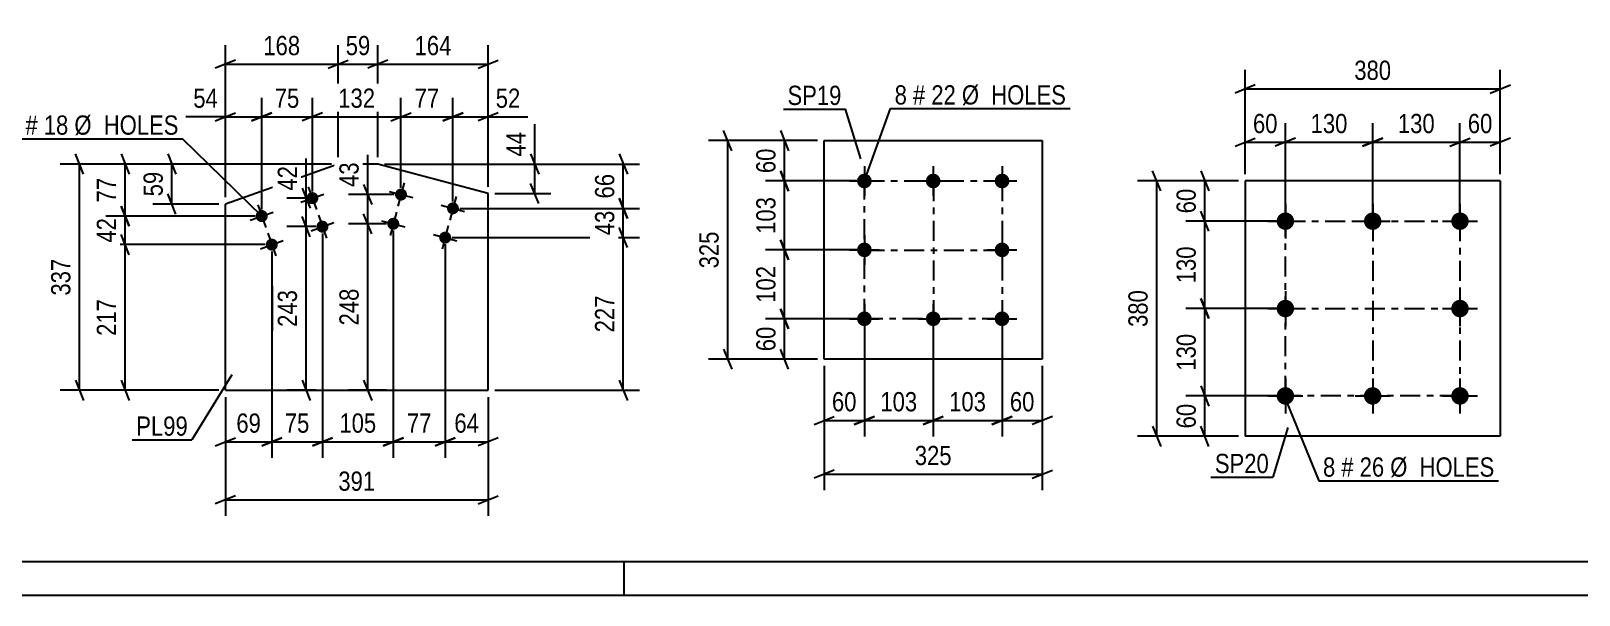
# Model space of a CAD drawing. Header units: millimetres. Extents: x 0 to 841, y 0 to 594.
# Drawn here: x 122.6 to 353.2, y 0 to 83.9 of the extents above; entities that cross this region are included whole.
import ezdxf

# ---------------------------------------------------------------- set-up
doc = ezdxf.new("R2010")
doc.units = ezdxf.units.MM
doc.linetypes.add('DXK_LINE_DOT3', pattern=[5.9187, 2.979, -0.9799, 0.9799, -0.9799])
doc.styles.add('Arial Narrow', font='ARIALN.TTF', dxfattribs={"height": 0.2})

# ---------------------------------------------------------------- blocks, each defined once
blk = doc.blocks.new('Unknown-122569384-1133')
at = {"color": 5, "linetype": 'Continuous'}
for p, q in [((5, 5), (836, 5)), ((211, 0), (211, 5)), ((0, 0), (841, 0))]:
    blk.add_line(p, q, dxfattribs=at)
blk = doc.blocks.new('Part-122569384-7866 - 7860')
at = {"color": 2, "linetype": 'Continuous'}
for p, q in [((303.46, 61.62), (303.46, 23.62)), ((341.46, 61.62), (303.46, 61.62)), ((341.46, 61.62), (341.46, 23.62)), ((341.46, 23.62), (303.46, 23.62))]:
    blk.add_line(p, q, dxfattribs=at)
blk = doc.blocks.new('Bolt-122569384-7899 - 7860')
at = {"linetype": 'Continuous'}
for points in [[(309.46, 56.92, -1), (309.46, 54.32, -1)], [(322.46, 56.92, -1), (322.46, 54.32, -1)], [(335.46, 56.92, -1), (335.46, 54.32, -1)], [(309.46, 43.92, -1), (309.46, 41.32, -1)], [(335.46, 43.92, -1), (335.46, 41.32, -1)], [(309.46, 30.92, -1), (309.46, 28.32, -1)], [(322.46, 30.92, -1), (322.46, 28.32, -1)], [(335.46, 30.92, -1), (335.46, 28.32, -1)]]:
    blk.add_hatch(color=1, dxfattribs=at).paths.add_polyline_path(points)
at = {"color": 1, "linetype": 'Continuous'}
for p, q in [((309.46, 58.22), (309.46, 53.02)), ((322.46, 58.22), (322.46, 53.02)), ((335.46, 58.22), (335.46, 53.02)), ((306.86, 55.62), (312.06, 55.62)), ((319.86, 55.62), (325.06, 55.62)), ((332.86, 55.62), (338.06, 55.62)), ((309.46, 45.22), (309.46, 40.02)), ((335.46, 45.22), (335.46, 40.02)), ((306.86, 42.62), (312.06, 42.62)), ((332.86, 42.62), (338.06, 42.62)), ((309.46, 32.22), (309.46, 27.02)), ((322.46, 32.22), (322.46, 27.02)), ((335.46, 32.22), (335.46, 27.02)), ((306.86, 29.62), (312.06, 29.62)), ((319.86, 29.62), (325.06, 29.62)), ((332.86, 29.62), (338.06, 29.62))]:
    blk.add_line(p, q, dxfattribs=at)
blk = doc.blocks.new('Bolt-122569384-7688 - 7654')
at = {"linetype": 'Continuous'}
for points in [[(246.76, 62.7, -1), (246.76, 60.5, -1)], [(257.01, 62.7, -1), (257.01, 60.5, -1)], [(267.26, 62.7, -1), (267.26, 60.5, -1)], [(246.76, 52.45, -1), (246.76, 50.25, -1)], [(267.26, 52.45, -1), (267.26, 50.25, -1)], [(246.76, 42.2, -1), (246.76, 40, -1)], [(257.01, 42.2, -1), (257.01, 40, -1)], [(267.26, 42.2, -1), (267.26, 40, -1)]]:
    blk.add_hatch(color=1, dxfattribs=at).paths.add_polyline_path(points)
at = {"color": 1, "linetype": 'Continuous'}
for p, q in [((246.76, 63.8), (246.76, 59.4)), ((257.01, 63.8), (257.01, 59.4)), ((267.26, 63.8), (267.26, 59.4)), ((244.56, 61.6), (248.96, 61.6)), ((254.81, 61.6), (259.21, 61.6)), ((265.06, 61.6), (269.46, 61.6)), ((246.76, 53.55), (246.76, 49.15)), ((267.26, 53.55), (267.26, 49.15)), ((244.56, 51.35), (248.96, 51.35)), ((265.06, 51.35), (269.46, 51.35)), ((246.76, 43.3), (246.76, 38.9)), ((257.01, 43.3), (257.01, 38.9)), ((267.26, 43.3), (267.26, 38.9)), ((244.56, 41.1), (248.96, 41.1)), ((254.81, 41.1), (259.21, 41.1)), ((265.06, 41.1), (269.46, 41.1))]:
    blk.add_line(p, q, dxfattribs=at)
blk = doc.blocks.new('Part-122569384-7693 - 7654')
at = {"color": 2, "linetype": 'Continuous'}
for p, q in [((240.76, 35.1), (240.76, 67.6)), ((240.76, 67.6), (273.26, 67.6)), ((273.26, 67.6), (273.26, 35.1)), ((273.26, 35.1), (240.76, 35.1))]:
    blk.add_line(p, q, dxfattribs=at)
blk = doc.blocks.new('Bolt-122569384-1710 - 1704')
at = {"linetype": 'Continuous'}
for points in [[(178.62, 59.35, -1), (176.88, 59.81, -1)], [(186.35, 57.3, -1), (184.62, 57.76, -1)], [(177.47, 55, -1), (175.73, 55.46, -1)], [(185.2, 52.95, -1), (183.46, 53.41, -1)]]:
    blk.add_hatch(color=1, dxfattribs=at).paths.add_polyline_path(points)
at = {"color": 1, "linetype": 'Continuous'}
for p, q in [((176.01, 60.04), (179.49, 59.12)), ((178.22, 61.32), (177.29, 57.84)), ((183.75, 57.99), (187.22, 57.07)), ((185.95, 59.27), (185.02, 55.79)), ((174.86, 55.69), (178.34, 54.77)), ((177.06, 56.97), (176.14, 53.49)), ((182.59, 53.64), (186.07, 52.72)), ((184.79, 54.92), (183.87, 51.44))]:
    blk.add_line(p, q, dxfattribs=at)
blk = doc.blocks.new('Bolt-122569384-1715 - 1704')
at = {"linetype": 'Continuous'}
for points in [[(165.4, 59.35, -1), (163.7, 58.75, -1)], [(157.86, 56.68, -1), (156.16, 56.07, -1)], [(166.9, 55.11, -1), (165.2, 54.5, -1)], [(159.36, 52.43, -1), (157.66, 51.83, -1)]]:
    blk.add_hatch(color=1, dxfattribs=at).paths.add_polyline_path(points)
at = {"color": 1, "linetype": 'Continuous'}
for p, q in [((163.95, 60.74), (165.15, 57.35)), ((156.41, 58.07), (157.61, 54.68)), ((162.85, 58.45), (166.25, 59.65)), ((155.31, 55.77), (158.7, 56.98)), ((164.36, 54.2), (167.75, 55.41)), ((165.45, 56.5), (166.65, 53.11)), ((157.91, 53.83), (159.11, 50.44)), ((156.81, 51.53), (160.21, 52.73))]:
    blk.add_line(p, q, dxfattribs=at)
blk = doc.blocks.new('Part-122569384-1730 - 1704')
at = {"color": 2, "linetype": 'Continuous'}
for p, q in [((168.38, 64.12), (151.6, 58.17)), ((174.3, 64.12), (168.38, 64.12)), ((190.73, 59.75), (174.3, 64.12)), ((151.6, 30.46), (151.6, 58.17)), ((190.73, 30.46), (190.73, 59.75)), ((151.6, 30.46), (190.73, 30.46))]:
    blk.add_line(p, q, dxfattribs=at)
blk = doc.blocks.new('Rectangle-122569384-7986 - 7860')
at = {"color": 1, "linetype": 'DXK_LINE_DOT3'}
blk.add_lwpolyline([(309.46, 55.62), (335.46, 55.62), (335.46, 29.62), (309.46, 29.62), (309.46, 55.62)], close=True, dxfattribs=at)
blk = doc.blocks.new('Rectangle-122569384-7780 - 7654')
at = {"color": 1, "linetype": 'DXK_LINE_DOT3'}
blk.add_lwpolyline([(246.76, 61.6), (267.26, 61.6), (267.26, 41.1), (246.76, 41.1), (246.76, 61.6)], close=True, dxfattribs=at)
blk = doc.blocks.new('Line-122569384-7972 - 7860')
at = {"color": 1, "linetype": 'DXK_LINE_DOT3'}
blk.add_line((322.46, 55.62), (322.46, 29.62), dxfattribs=at)
blk = doc.blocks.new('Line-122569384-7766 - 7654')
at = {"color": 1, "linetype": 'DXK_LINE_DOT3'}
blk.add_line((257.06, 61.6), (257.06, 41.1), dxfattribs=at)
blk = doc.blocks.new('Line-122569384-7979 - 7860')
at = {"color": 1, "linetype": 'DXK_LINE_DOT3'}
blk.add_line((309.46, 42.62), (335.46, 42.62), dxfattribs=at)
blk = doc.blocks.new('Line-122569384-7773 - 7654')
at = {"color": 1, "linetype": 'DXK_LINE_DOT3'}
blk.add_line((246.76, 51.3), (267.26, 51.3), dxfattribs=at)
blk = doc.blocks.new('StraightDimension-122569384-7937 - 7860')
at = {"color": 7, "linetype": 'Continuous'}
for p, q in [((290.89, 60.12), (289.69, 63.12)), ((302.46, 61.62), (287.44, 61.62)), ((290.29, 23.62), (290.29, 61.62)), ((302.46, 23.62), (287.44, 23.62)), ((289.69, 25.12), (290.89, 22.12))]:
    blk.add_line(p, q, dxfattribs=at)
at = {"color": 0}
blk.add_wipeout([(289.54, 45.96), (285.34, 45.96), (285.34, 39.28), (289.54, 39.28)], dxfattribs=at)
at = {"color": 3, "style": 'Arial Narrow'}
blk.add_text('380', height=2.863, rotation=90.0002, dxfattribs=at).set_placement((288.94, 39.88))
blk = doc.blocks.new('StraightDimension-122569384-7958 - 7860')
at = {"color": 7, "linetype": 'Continuous'}
for p, q in [((296.86, 31.12), (298.06, 28.12)), ((308.46, 29.62), (294.61, 29.62)), ((297.46, 23.62), (297.46, 29.62)), ((302.46, 23.62), (294.61, 23.62)), ((298.06, 22.12), (296.86, 25.12))]:
    blk.add_line(p, q, dxfattribs=at)
at = {"color": 0}
blk.add_wipeout([(296.71, 29.05), (292.51, 29.05), (292.51, 24.19), (296.71, 24.19)], dxfattribs=at)
at = {"color": 3, "style": 'Arial Narrow'}
blk.add_text('60', height=2.863, rotation=90.0002, dxfattribs=at).set_placement((296.11, 24.79))
blk = doc.blocks.new('StraightDimension-122569384-7901 - 7860')
at = {"color": 7, "linetype": 'Continuous'}
for p, q in [((303.46, 62.62), (303.46, 78.14)), ((341.46, 62.62), (341.46, 78.14)), ((304.96, 75.89), (301.96, 74.69)), ((303.46, 75.29), (341.46, 75.29)), ((339.96, 74.69), (342.96, 75.89))]:
    blk.add_line(p, q, dxfattribs=at)
at = {"color": 0}
blk.add_wipeout([(325.8, 76.04), (325.8, 80.24), (319.12, 80.24), (319.12, 76.04)], dxfattribs=at)
at = {"color": 3, "style": 'Arial Narrow'}
blk.add_text('380', height=2.863, dxfattribs=at).set_placement((319.72, 76.64))
blk = doc.blocks.new('StraightDimension-122569384-7912 - 7860')
at = {"color": 7, "linetype": 'Continuous'}
for p, q in [((335.46, 56.62), (335.46, 70.22)), ((341.46, 62.62), (341.46, 70.22)), ((333.96, 66.77), (336.96, 67.97)), ((335.46, 67.37), (341.46, 67.37)), ((342.96, 67.97), (339.96, 66.77))]:
    blk.add_line(p, q, dxfattribs=at)
at = {"color": 0}
blk.add_wipeout([(340.89, 68.12), (340.89, 72.32), (336.03, 72.32), (336.03, 68.12)], dxfattribs=at)
at = {"color": 3, "style": 'Arial Narrow'}
blk.add_text('60', height=2.863, dxfattribs=at).set_placement((336.63, 68.72))
blk = doc.blocks.new('StraightDimension-122569384-7922 - 7860')
at = {"color": 7, "linetype": 'Continuous'}
for p, q in [((303.46, 62.62), (303.46, 70.22)), ((309.46, 56.62), (309.46, 70.22)), ((301.96, 66.77), (304.96, 67.97)), ((303.46, 67.37), (309.46, 67.37)), ((310.96, 67.97), (307.96, 66.77))]:
    blk.add_line(p, q, dxfattribs=at)
at = {"color": 0}
blk.add_wipeout([(308.89, 68.12), (308.89, 72.32), (304.03, 72.32), (304.03, 68.12)], dxfattribs=at)
at = {"color": 3, "style": 'Arial Narrow'}
blk.add_text('60', height=2.863, dxfattribs=at).set_placement((304.63, 68.72))
blk = doc.blocks.new('StraightDimension-122569384-7948 - 7860')
at = {"color": 7, "linetype": 'Continuous'}
for p, q in [((296.86, 63.12), (298.06, 60.12)), ((302.46, 61.62), (294.61, 61.62)), ((297.46, 55.62), (297.46, 61.62)), ((308.46, 55.62), (294.61, 55.62)), ((298.06, 54.12), (296.86, 57.12))]:
    blk.add_line(p, q, dxfattribs=at)
at = {"color": 0}
blk.add_wipeout([(296.71, 61.05), (292.51, 61.05), (292.51, 56.19), (296.71, 56.19)], dxfattribs=at)
at = {"color": 3, "style": 'Arial Narrow'}
blk.add_text('60', height=2.863, rotation=90.0002, dxfattribs=at).set_placement((296.11, 56.79))
blk = doc.blocks.new('StraightDimension-122569384-22360 - 7860')
at = {"color": 7, "linetype": 'Continuous'}
for p, q in [((309.46, 56.62), (309.46, 70.22)), ((322.46, 56.62), (322.46, 70.22)), ((310.96, 67.97), (307.96, 66.77)), ((309.46, 67.37), (322.46, 67.37)), ((320.96, 66.77), (323.96, 67.97))]:
    blk.add_line(p, q, dxfattribs=at)
at = {"color": 0}
blk.add_wipeout([(319.3, 68.12), (319.3, 72.32), (312.62, 72.32), (312.62, 68.12)], dxfattribs=at)
at = {"color": 3, "style": 'Arial Narrow'}
blk.add_text('130', height=2.863, dxfattribs=at).set_placement((313.22, 68.72))
blk = doc.blocks.new('StraightDimension-122569384-22362 - 7860')
at = {"color": 7, "linetype": 'Continuous'}
for p, q in [((322.46, 56.62), (322.46, 70.22)), ((335.46, 56.62), (335.46, 70.22)), ((323.96, 67.97), (320.96, 66.77)), ((322.46, 67.37), (335.46, 67.37)), ((333.96, 66.77), (336.96, 67.97))]:
    blk.add_line(p, q, dxfattribs=at)
at = {"color": 0}
blk.add_wipeout([(332.3, 68.12), (332.3, 72.32), (325.62, 72.32), (325.62, 68.12)], dxfattribs=at)
at = {"color": 3, "style": 'Arial Narrow'}
blk.add_text('130', height=2.863, dxfattribs=at).set_placement((326.22, 68.72))
blk = doc.blocks.new('StraightDimension-122569384-22382 - 7860')
at = {"color": 7, "linetype": 'Continuous'}
for p, q in [((298.06, 41.12), (296.86, 44.12)), ((308.46, 42.62), (294.61, 42.62)), ((297.46, 29.62), (297.46, 42.62)), ((296.86, 31.12), (298.06, 28.12)), ((308.46, 29.62), (294.61, 29.62))]:
    blk.add_line(p, q, dxfattribs=at)
at = {"color": 0}
blk.add_wipeout([(296.71, 39.46), (292.51, 39.46), (292.51, 32.78), (296.71, 32.78)], dxfattribs=at)
at = {"color": 3, "style": 'Arial Narrow'}
blk.add_text('130', height=2.863, rotation=90.0002, dxfattribs=at).set_placement((296.11, 33.38))
blk = doc.blocks.new('StraightDimension-122569384-22384 - 7860')
at = {"color": 7, "linetype": 'Continuous'}
for p, q in [((308.46, 55.62), (294.61, 55.62)), ((298.06, 54.12), (296.86, 57.12)), ((297.46, 42.62), (297.46, 55.62)), ((296.86, 44.12), (298.06, 41.12)), ((308.46, 42.62), (294.61, 42.62))]:
    blk.add_line(p, q, dxfattribs=at)
at = {"color": 0}
blk.add_wipeout([(296.71, 52.46), (292.51, 52.46), (292.51, 45.78), (296.71, 45.78)], dxfattribs=at)
at = {"color": 3, "style": 'Arial Narrow'}
blk.add_text('130', height=2.863, rotation=90.0002, dxfattribs=at).set_placement((296.11, 46.38))
blk = doc.blocks.new('StraightDimension-122569384-7716 - 7654')
at = {"color": 7, "linetype": 'Continuous'}
for p, q in [((267.26, 40.1), (267.26, 23.58)), ((273.26, 34.1), (273.26, 23.58)), ((265.76, 25.38), (268.76, 26.58)), ((267.26, 25.98), (273.26, 25.98)), ((274.76, 26.58), (271.76, 25.38))]:
    blk.add_line(p, q, dxfattribs=at)
at = {"color": 0}
blk.add_wipeout([(272.69, 26.73), (272.69, 30.93), (267.83, 30.93), (267.83, 26.73)], dxfattribs=at)
at = {"color": 3, "style": 'Arial Narrow'}
blk.add_text('60', height=2.863, dxfattribs=at).set_placement((268.43, 27.33))
blk = doc.blocks.new('StraightDimension-122569384-7752 - 7654')
at = {"color": 7, "linetype": 'Continuous'}
for p, q in [((239.76, 67.6), (232.02, 67.6)), ((234.27, 69.1), (235.47, 66.1)), ((234.87, 61.6), (234.87, 67.6)), ((235.47, 60.1), (234.27, 63.1)), ((245.76, 61.6), (232.02, 61.6))]:
    blk.add_line(p, q, dxfattribs=at)
at = {"color": 0}
blk.add_wipeout([(234.12, 67.02), (229.92, 67.02), (229.92, 62.17), (234.12, 62.17)], dxfattribs=at)
at = {"color": 3, "style": 'Arial Narrow'}
blk.add_text('60', height=2.863, rotation=90.0002, dxfattribs=at).set_placement((233.52, 62.77))
blk = doc.blocks.new('StraightDimension-122569384-7695 - 7654')
at = {"color": 7, "linetype": 'Continuous'}
for p, q in [((239.76, 67.6), (223.55, 67.6)), ((227, 66.1), (225.8, 69.1)), ((226.4, 35.1), (226.4, 67.6)), ((239.76, 35.1), (223.55, 35.1)), ((225.8, 36.6), (227, 33.6))]:
    blk.add_line(p, q, dxfattribs=at)
at = {"color": 0}
blk.add_wipeout([(225.65, 54.69), (221.45, 54.69), (221.45, 48), (225.65, 48)], dxfattribs=at)
at = {"color": 3, "style": 'Arial Narrow'}
blk.add_text('325', height=2.863, rotation=90.0002, dxfattribs=at).set_placement((225.05, 48.6))
blk = doc.blocks.new('StraightDimension-122569384-7706 - 7654')
at = {"color": 7, "linetype": 'Continuous'}
for p, q in [((246.76, 40.1), (246.76, 23.58)), ((240.76, 34.1), (240.76, 23.58)), ((239.26, 25.38), (242.26, 26.58)), ((240.76, 25.98), (246.76, 25.98)), ((248.26, 26.58), (245.26, 25.38))]:
    blk.add_line(p, q, dxfattribs=at)
at = {"color": 0}
blk.add_wipeout([(246.19, 26.73), (246.19, 30.93), (241.33, 30.93), (241.33, 26.73)], dxfattribs=at)
at = {"color": 3, "style": 'Arial Narrow'}
blk.add_text('60', height=2.863, dxfattribs=at).set_placement((241.93, 27.33))
blk = doc.blocks.new('StraightDimension-122569384-7731 - 7654')
at = {"color": 7, "linetype": 'Continuous'}
for p, q in [((240.76, 34.1), (240.76, 15.58)), ((273.26, 34.1), (273.26, 15.58)), ((242.26, 18.58), (239.26, 17.38)), ((271.76, 17.38), (274.76, 18.58)), ((240.76, 17.98), (273.26, 17.98))]:
    blk.add_line(p, q, dxfattribs=at)
at = {"color": 0}
blk.add_wipeout([(260.35, 18.73), (260.35, 22.93), (253.67, 22.93), (253.67, 18.73)], dxfattribs=at)
at = {"color": 3, "style": 'Arial Narrow'}
blk.add_text('325', height=2.863, dxfattribs=at).set_placement((254.27, 19.33))
blk = doc.blocks.new('StraightDimension-122569384-7742 - 7654')
at = {"color": 7, "linetype": 'Continuous'}
for p, q in [((234.27, 42.6), (235.47, 39.6)), ((245.76, 41.1), (232.02, 41.1)), ((234.87, 35.1), (234.87, 41.1)), ((239.76, 35.1), (232.02, 35.1)), ((235.47, 33.6), (234.27, 36.6))]:
    blk.add_line(p, q, dxfattribs=at)
at = {"color": 0}
blk.add_wipeout([(234.12, 40.52), (229.92, 40.52), (229.92, 35.67), (234.12, 35.67)], dxfattribs=at)
at = {"color": 3, "style": 'Arial Narrow'}
blk.add_text('60', height=2.863, rotation=90.0002, dxfattribs=at).set_placement((233.52, 36.27))
blk = doc.blocks.new('StraightDimension-122569384-22590 - 7654')
at = {"color": 7, "linetype": 'Continuous'}
for p, q in [((246.76, 40.1), (246.76, 23.58)), ((257.01, 40.1), (257.01, 23.58)), ((245.26, 25.38), (248.26, 26.58)), ((246.76, 25.98), (257.01, 25.98)), ((258.51, 26.58), (255.51, 25.38))]:
    blk.add_line(p, q, dxfattribs=at)
at = {"color": 0}
blk.add_wipeout([(255.23, 26.73), (255.23, 30.93), (248.54, 30.93), (248.54, 26.73)], dxfattribs=at)
at = {"color": 3, "style": 'Arial Narrow'}
blk.add_text('103', height=2.863, dxfattribs=at).set_placement((249.14, 27.33))
blk = doc.blocks.new('StraightDimension-122569384-22592 - 7654')
at = {"color": 7, "linetype": 'Continuous'}
for p, q in [((257.01, 40.1), (257.01, 23.58)), ((267.26, 40.1), (267.26, 23.58)), ((255.51, 25.38), (258.51, 26.58)), ((257.01, 25.98), (267.26, 25.98)), ((268.76, 26.58), (265.76, 25.38))]:
    blk.add_line(p, q, dxfattribs=at)
at = {"color": 0}
blk.add_wipeout([(265.48, 26.73), (265.48, 30.93), (258.79, 30.93), (258.79, 26.73)], dxfattribs=at)
at = {"color": 3, "style": 'Arial Narrow'}
blk.add_text('103', height=2.863, dxfattribs=at).set_placement((259.39, 27.33))
blk = doc.blocks.new('StraightDimension-122569384-22612 - 7654')
at = {"color": 7, "linetype": 'Continuous'}
for p, q in [((245.76, 51.35), (232.02, 51.35)), ((234.27, 52.85), (235.47, 49.85)), ((234.87, 41.1), (234.87, 51.35)), ((235.47, 39.6), (234.27, 42.6)), ((245.76, 41.1), (232.02, 41.1))]:
    blk.add_line(p, q, dxfattribs=at)
at = {"color": 0}
blk.add_wipeout([(234.12, 49.56), (229.92, 49.56), (229.92, 42.88), (234.12, 42.88)], dxfattribs=at)
at = {"color": 3, "style": 'Arial Narrow'}
blk.add_text('102', height=2.863, rotation=90.0002, dxfattribs=at).set_placement((233.52, 43.48))
blk = doc.blocks.new('StraightDimension-122569384-22614 - 7654')
at = {"color": 7, "linetype": 'Continuous'}
for p, q in [((234.27, 63.1), (235.47, 60.1)), ((245.76, 61.6), (232.02, 61.6)), ((234.87, 51.35), (234.87, 61.6)), ((245.76, 51.35), (232.02, 51.35)), ((235.47, 49.85), (234.27, 52.85))]:
    blk.add_line(p, q, dxfattribs=at)
at = {"color": 0}
blk.add_wipeout([(234.12, 59.81), (229.92, 59.81), (229.92, 53.13), (234.12, 53.13)], dxfattribs=at)
at = {"color": 3, "style": 'Arial Narrow'}
blk.add_text('103', height=2.863, rotation=90.0002, dxfattribs=at).set_placement((233.52, 53.73))
blk = doc.blocks.new('StraightDimension-122569384-1742 - 1704')
at = {"color": 7, "linetype": 'Continuous'}
for p, q in [((173.39, 53.73), (172.19, 56.73)), ((175.6, 55.23), (169.94, 55.23)), ((172.79, 30.46), (172.79, 55.23)), ((175.6, 30.46), (169.94, 30.46)), ((172.19, 31.96), (173.39, 28.96))]:
    blk.add_line(p, q, dxfattribs=at)
at = {"color": 0}
blk.add_wipeout([(172.04, 46.19), (167.84, 46.19), (167.84, 39.51), (172.04, 39.51)], dxfattribs=at)
at = {"color": 3, "style": 'Arial Narrow'}
blk.add_text('248', height=2.863, rotation=90.0002, dxfattribs=at).set_placement((171.44, 40.11))
blk = doc.blocks.new('StraightDimension-122569384-1790 - 1704')
at = {"color": 7, "linetype": 'Continuous'}
for p, q in [((168.38, 65.12), (168.38, 81.82)), ((174.3, 65.12), (174.3, 81.82)), ((166.88, 78.37), (169.88, 79.57)), ((168.38, 78.97), (174.3, 78.97)), ((175.8, 79.57), (172.8, 78.37))]:
    blk.add_line(p, q, dxfattribs=at)
at = {"color": 0}
blk.add_wipeout([(173.77, 79.72), (173.77, 83.92), (168.92, 83.92), (168.92, 79.72)], dxfattribs=at)
at = {"color": 3, "style": 'Arial Narrow'}
blk.add_text('59', height=2.863, dxfattribs=at).set_placement((169.52, 80.32))
blk = doc.blocks.new('StraightDimension-122569384-1908 - 1704')
at = {"color": 7, "linetype": 'Continuous'}
for p, q in [((158.51, 51.13), (158.51, 20.4)), ((151.6, 29.46), (151.6, 20.4)), ((150.1, 22.2), (153.1, 23.4)), ((160.01, 23.4), (157.01, 22.2)), ((151.6, 22.8), (158.51, 22.8))]:
    blk.add_line(p, q, dxfattribs=at)
at = {"color": 0}
blk.add_wipeout([(157.48, 23.55), (157.48, 27.75), (152.63, 27.75), (152.63, 23.55)], dxfattribs=at)
at = {"color": 3, "style": 'Arial Narrow'}
blk.add_text('69', height=2.863, dxfattribs=at).set_placement((153.23, 24.15))
blk = doc.blocks.new('StraightDimension-122569384-1844 - 1704')
at = {"color": 7, "linetype": 'Continuous'}
for p, q in [((157.01, 57.37), (157.01, 73.99)), ((164.55, 60.05), (164.55, 73.99)), ((155.51, 70.54), (158.51, 71.74)), ((166.05, 71.74), (163.05, 70.54)), ((157.01, 71.14), (164.55, 71.14))]:
    blk.add_line(p, q, dxfattribs=at)
at = {"color": 0}
blk.add_wipeout([(163.21, 71.89), (163.21, 76.09), (158.35, 76.09), (158.35, 71.89)], dxfattribs=at)
at = {"color": 3, "style": 'Arial Narrow'}
blk.add_text('75', height=2.863, dxfattribs=at).set_placement((158.95, 72.49))
blk = doc.blocks.new('StraightDimension-122569384-1756 - 1704')
at = {"color": 7, "linetype": 'Continuous'}
for p, q in [((164.21, 53.31), (163.01, 56.31)), ((165.05, 54.81), (160.76, 54.81)), ((163.61, 30.46), (163.61, 54.81)), ((165.05, 30.46), (160.76, 30.46)), ((163.01, 31.96), (164.21, 28.96))]:
    blk.add_line(p, q, dxfattribs=at)
at = {"color": 0}
blk.add_wipeout([(162.86, 45.98), (158.66, 45.98), (158.66, 39.29), (162.86, 39.29)], dxfattribs=at)
at = {"color": 3, "style": 'Arial Narrow'}
blk.add_text('243', height=2.863, rotation=90.0002, dxfattribs=at).set_placement((162.26, 39.89))
blk = doc.blocks.new('StraightDimension-122569384-1732 - 1704')
at = {"color": 7, "linetype": 'Continuous'}
for p, q in [((172.19, 61.08), (173.39, 58.08)), ((176.75, 59.58), (169.94, 59.58)), ((172.79, 55.23), (172.79, 59.58)), ((173.39, 53.73), (172.19, 56.73)), ((175.6, 55.23), (169.94, 55.23))]:
    blk.add_line(p, q, dxfattribs=at)
at = {"color": 0}
blk.add_wipeout([(172.04, 64.96), (167.84, 64.96), (167.84, 60.11), (172.04, 60.11)], dxfattribs=at)
at = {"color": 7, "linetype": 'Continuous'}
blk.add_line((172.79, 59.58), (172.79, 65.49), dxfattribs=at)
blk.add_line((172.79, 59.58), (172.79, 65.49), dxfattribs=at)
at = {"color": 3, "style": 'Arial Narrow'}
blk.add_text('43', height=2.863, rotation=90.0002, dxfattribs=at).set_placement((171.44, 60.71))
blk = doc.blocks.new('StraightDimension-122569384-1769 - 1704')
at = {"color": 7, "linetype": 'Continuous'}
for p, q in [((163.01, 60.55), (164.21, 57.55)), ((163.55, 59.05), (160.76, 59.05)), ((163.61, 54.81), (163.61, 59.05)), ((164.21, 53.31), (163.01, 56.31)), ((165.05, 54.81), (160.76, 54.81))]:
    blk.add_line(p, q, dxfattribs=at)
at = {"color": 0}
blk.add_wipeout([(162.86, 64.43), (158.66, 64.43), (158.66, 59.57), (162.86, 59.57)], dxfattribs=at)
at = {"color": 7, "linetype": 'Continuous'}
blk.add_line((163.61, 59.05), (163.61, 64.95), dxfattribs=at)
blk.add_line((163.61, 59.05), (163.61, 64.95), dxfattribs=at)
at = {"color": 3, "style": 'Arial Narrow'}
blk.add_text('42', height=2.863, rotation=90.0002, dxfattribs=at).set_placement((162.26, 60.17))
blk = doc.blocks.new('StraightDimension-122569384-1780 - 1704')
at = {"color": 7, "linetype": 'Continuous'}
for p, q in [((174.3, 65.12), (174.3, 81.82)), ((190.73, 60.75), (190.73, 81.82)), ((175.8, 79.57), (172.8, 78.37)), ((174.3, 78.97), (190.73, 78.97)), ((189.23, 78.37), (192.23, 79.57))]:
    blk.add_line(p, q, dxfattribs=at)
at = {"color": 0}
blk.add_wipeout([(185.86, 79.72), (185.86, 83.92), (179.18, 83.92), (179.18, 79.72)], dxfattribs=at)
at = {"color": 3, "style": 'Arial Narrow'}
blk.add_text('164', height=2.863, dxfattribs=at).set_placement((179.78, 80.32))
blk = doc.blocks.new('StraightDimension-122569384-1864 - 1704')
at = {"color": 7, "linetype": 'Continuous'}
for p, q in [((177.75, 60.58), (177.75, 73.99)), ((185.49, 58.53), (185.49, 73.99)), ((176.25, 70.54), (179.25, 71.74)), ((186.99, 71.74), (183.99, 70.54)), ((177.75, 71.14), (185.49, 71.14))]:
    blk.add_line(p, q, dxfattribs=at)
at = {"color": 0}
blk.add_wipeout([(184.05, 71.89), (184.05, 76.09), (179.19, 76.09), (179.19, 71.89)], dxfattribs=at)
at = {"color": 3, "style": 'Arial Narrow'}
blk.add_text('77', height=2.863, dxfattribs=at).set_placement((179.79, 72.49))
blk = doc.blocks.new('StraightDimension-122569384-1800 - 1704')
at = {"color": 7, "linetype": 'Continuous'}
for p, q in [((151.6, 59.17), (151.6, 81.82)), ((168.38, 65.12), (168.38, 81.82)), ((153.1, 79.57), (150.1, 78.37)), ((151.6, 78.97), (168.38, 78.97)), ((166.88, 78.37), (169.88, 79.57))]:
    blk.add_line(p, q, dxfattribs=at)
at = {"color": 0}
blk.add_wipeout([(163.33, 79.72), (163.33, 83.92), (156.65, 83.92), (156.65, 79.72)], dxfattribs=at)
at = {"color": 3, "style": 'Arial Narrow'}
blk.add_text('168', height=2.863, dxfattribs=at).set_placement((157.25, 80.32))
blk = doc.blocks.new('StraightDimension-122569384-1811 - 1704')
at = {"color": 7, "linetype": 'Continuous'}
for p, q in [((151.6, 29.46), (151.6, 11.76)), ((190.73, 29.46), (190.73, 11.76)), ((153.1, 14.76), (150.1, 13.56)), ((151.6, 14.16), (190.73, 14.16)), ((189.23, 13.56), (192.23, 14.76))]:
    blk.add_line(p, q, dxfattribs=at)
at = {"color": 0}
blk.add_wipeout([(174.51, 14.91), (174.51, 19.11), (167.82, 19.11), (167.82, 14.91)], dxfattribs=at)
at = {"color": 3, "style": 'Arial Narrow'}
blk.add_text('391', height=2.863, dxfattribs=at).set_placement((168.42, 15.51))
blk = doc.blocks.new('StraightDimension-122569384-1816 - 1704')
at = {"color": 7, "linetype": 'Continuous'}
for p, q in [((197.06, 65.62), (198.26, 62.62)), ((175.3, 64.12), (200.06, 64.12)), ((197.66, 59.75), (197.66, 64.12)), ((198.26, 58.25), (197.06, 61.25)), ((191.73, 59.75), (200.06, 59.75))]:
    blk.add_line(p, q, dxfattribs=at)
at = {"color": 0}
blk.add_wipeout([(196.91, 69.5), (192.71, 69.5), (192.71, 64.64), (196.91, 64.64)], dxfattribs=at)
at = {"color": 7, "linetype": 'Continuous'}
blk.add_line((197.66, 64.12), (197.66, 70.03), dxfattribs=at)
blk.add_line((197.66, 64.12), (197.66, 70.03), dxfattribs=at)
at = {"color": 3, "style": 'Arial Narrow'}
blk.add_text('44', height=2.863, rotation=90.0002, dxfattribs=at).set_placement((196.31, 65.24))
blk = doc.blocks.new('StraightDimension-122569384-1825 - 1704')
at = {"color": 7, "linetype": 'Continuous'}
for p, q in [((143.02, 65.62), (144.22, 62.62)), ((167.38, 64.12), (140.77, 64.12)), ((143.62, 58.17), (143.62, 64.12)), ((150.6, 58.17), (140.77, 58.17)), ((144.22, 56.67), (143.02, 59.67))]:
    blk.add_line(p, q, dxfattribs=at)
at = {"color": 0}
blk.add_wipeout([(142.87, 63.57), (138.67, 63.57), (138.67, 58.72), (142.87, 58.72)], dxfattribs=at)
at = {"color": 3, "style": 'Arial Narrow'}
blk.add_text('59', height=2.863, rotation=90.0002, dxfattribs=at).set_placement((142.27, 59.32))
blk = doc.blocks.new('StraightDimension-122569384-1834 - 1704')
at = {"color": 7, "linetype": 'Continuous'}
for p, q in [((151.6, 59.17), (151.6, 73.99)), ((157.01, 57.37), (157.01, 73.99)), ((150.1, 70.54), (153.1, 71.74)), ((158.51, 71.74), (155.51, 70.54)), ((151.6, 71.14), (157.01, 71.14))]:
    blk.add_line(p, q, dxfattribs=at)
at = {"color": 0}
blk.add_wipeout([(151.07, 71.89), (151.07, 76.09), (146.22, 76.09), (146.22, 71.89)], dxfattribs=at)
at = {"color": 7, "linetype": 'Continuous'}
blk.add_line((151.6, 71.14), (145.69, 71.14), dxfattribs=at)
blk.add_line((151.6, 71.14), (145.69, 71.14), dxfattribs=at)
at = {"color": 3, "style": 'Arial Narrow'}
blk.add_text('54', height=2.863, dxfattribs=at).set_placement((146.82, 72.49))
blk = doc.blocks.new('StraightDimension-122569384-1854 - 1704')
at = {"color": 7, "linetype": 'Continuous'}
for p, q in [((164.55, 60.05), (164.55, 73.99)), ((177.75, 60.58), (177.75, 73.99)), ((166.05, 71.74), (163.05, 70.54)), ((176.25, 70.54), (179.25, 71.74)), ((164.55, 71.14), (177.75, 71.14))]:
    blk.add_line(p, q, dxfattribs=at)
at = {"color": 0}
blk.add_wipeout([(174.49, 71.89), (174.49, 76.09), (167.81, 76.09), (167.81, 71.89)], dxfattribs=at)
at = {"color": 3, "style": 'Arial Narrow'}
blk.add_text('132', height=2.863, dxfattribs=at).set_placement((168.41, 72.49))
blk = doc.blocks.new('StraightDimension-122569384-1938 - 1704')
at = {"color": 7, "linetype": 'Continuous'}
for p, q in [((184.33, 52.18), (184.33, 20.4)), ((190.73, 29.46), (190.73, 20.4)), ((182.83, 22.2), (185.83, 23.4)), ((192.23, 23.4), (189.23, 22.2)), ((184.33, 22.8), (190.73, 22.8))]:
    blk.add_line(p, q, dxfattribs=at)
at = {"color": 0}
blk.add_wipeout([(189.96, 23.55), (189.96, 27.75), (185.1, 27.75), (185.1, 23.55)], dxfattribs=at)
at = {"color": 3, "style": 'Arial Narrow'}
blk.add_text('64', height=2.863, dxfattribs=at).set_placement((185.7, 24.15))
blk = doc.blocks.new('StraightDimension-122569384-1874 - 1704')
at = {"color": 7, "linetype": 'Continuous'}
for p, q in [((185.49, 58.53), (185.49, 73.99)), ((190.73, 60.75), (190.73, 73.99)), ((183.99, 70.54), (186.99, 71.74)), ((192.23, 71.74), (189.23, 70.54)), ((185.49, 71.14), (190.73, 71.14))]:
    blk.add_line(p, q, dxfattribs=at)
at = {"color": 0}
blk.add_wipeout([(196.11, 71.89), (196.11, 76.09), (191.26, 76.09), (191.26, 71.89)], dxfattribs=at)
at = {"color": 7, "linetype": 'Continuous'}
blk.add_line((190.73, 71.14), (196.64, 71.14), dxfattribs=at)
blk.add_line((190.73, 71.14), (196.64, 71.14), dxfattribs=at)
at = {"color": 3, "style": 'Arial Narrow'}
blk.add_text('52', height=2.863, dxfattribs=at).set_placement((191.86, 72.49))
blk = doc.blocks.new('StraightDimension-122569384-1885 - 1704')
at = {"color": 7, "linetype": 'Continuous'}
for p, q in [((137.26, 50.63), (136.06, 53.63)), ((157.51, 52.13), (133.81, 52.13)), ((136.66, 30.46), (136.66, 52.13)), ((150.6, 30.46), (133.81, 30.46)), ((136.06, 31.96), (137.26, 28.96))]:
    blk.add_line(p, q, dxfattribs=at)
at = {"color": 0}
blk.add_wipeout([(135.91, 44.64), (131.71, 44.64), (131.71, 37.96), (135.91, 37.96)], dxfattribs=at)
at = {"color": 3, "style": 'Arial Narrow'}
blk.add_text('217', height=2.863, rotation=90.0002, dxfattribs=at).set_placement((135.31, 38.56))
blk = doc.blocks.new('StraightDimension-122569384-1891 - 1704')
at = {"color": 7, "linetype": 'Continuous'}
for p, q in [((136.06, 57.87), (137.26, 54.87)), ((156.01, 56.37), (133.81, 56.37)), ((136.66, 52.13), (136.66, 56.37)), ((137.26, 50.63), (136.06, 53.63)), ((157.51, 52.13), (133.81, 52.13))]:
    blk.add_line(p, q, dxfattribs=at)
at = {"color": 0}
blk.add_wipeout([(135.91, 56.68), (131.71, 56.68), (131.71, 51.83), (135.91, 51.83)], dxfattribs=at)
at = {"color": 3, "style": 'Arial Narrow'}
blk.add_text('42', height=2.863, rotation=90.0002, dxfattribs=at).set_placement((135.31, 52.43))
blk = doc.blocks.new('StraightDimension-122569384-1899 - 1704')
at = {"color": 7, "linetype": 'Continuous'}
for p, q in [((136.06, 65.62), (137.26, 62.62)), ((167.38, 64.12), (133.81, 64.12)), ((136.66, 56.37), (136.66, 64.12)), ((137.26, 54.87), (136.06, 57.87)), ((156.01, 56.37), (133.81, 56.37))]:
    blk.add_line(p, q, dxfattribs=at)
at = {"color": 0}
blk.add_wipeout([(135.91, 62.68), (131.71, 62.68), (131.71, 57.82), (135.91, 57.82)], dxfattribs=at)
at = {"color": 3, "style": 'Arial Narrow'}
blk.add_text('77', height=2.863, rotation=90.0002, dxfattribs=at).set_placement((135.31, 58.42))
blk = doc.blocks.new('StraightDimension-122569384-1914 - 1704')
at = {"color": 7, "linetype": 'Continuous'}
for p, q in [((166.05, 53.81), (166.05, 20.4)), ((158.51, 51.13), (158.51, 20.4)), ((157.01, 22.2), (160.01, 23.4)), ((167.55, 23.4), (164.55, 22.2)), ((158.51, 22.8), (166.05, 22.8))]:
    blk.add_line(p, q, dxfattribs=at)
at = {"color": 0}
blk.add_wipeout([(164.71, 23.55), (164.71, 27.75), (159.85, 27.75), (159.85, 23.55)], dxfattribs=at)
at = {"color": 3, "style": 'Arial Narrow'}
blk.add_text('75', height=2.863, dxfattribs=at).set_placement((160.45, 24.15))
blk = doc.blocks.new('StraightDimension-122569384-1922 - 1704')
at = {"color": 7, "linetype": 'Continuous'}
for p, q in [((166.05, 53.81), (166.05, 20.4)), ((176.6, 54.23), (176.6, 20.4)), ((164.55, 22.2), (167.55, 23.4)), ((178.1, 23.4), (175.1, 22.2)), ((166.05, 22.8), (176.6, 22.8))]:
    blk.add_line(p, q, dxfattribs=at)
at = {"color": 0}
blk.add_wipeout([(174.67, 23.55), (174.67, 27.75), (167.98, 27.75), (167.98, 23.55)], dxfattribs=at)
at = {"color": 3, "style": 'Arial Narrow'}
blk.add_text('105', height=2.863, dxfattribs=at).set_placement((168.58, 24.15))
blk = doc.blocks.new('StraightDimension-122569384-1930 - 1704')
at = {"color": 7, "linetype": 'Continuous'}
for p, q in [((176.6, 54.23), (176.6, 20.4)), ((184.33, 52.18), (184.33, 20.4)), ((175.1, 22.2), (178.1, 23.4)), ((185.83, 23.4), (182.83, 22.2)), ((176.6, 22.8), (184.33, 22.8))]:
    blk.add_line(p, q, dxfattribs=at)
at = {"color": 0}
blk.add_wipeout([(182.89, 23.55), (182.89, 27.75), (178.04, 27.75), (178.04, 23.55)], dxfattribs=at)
at = {"color": 3, "style": 'Arial Narrow'}
blk.add_text('77', height=2.863, dxfattribs=at).set_placement((178.64, 24.15))
blk = doc.blocks.new('StraightDimension-122569384-1945 - 1704')
at = {"color": 7, "linetype": 'Continuous'}
for p, q in [((130.46, 62.62), (129.26, 65.62)), ((167.38, 64.12), (127.01, 64.12)), ((129.86, 30.46), (129.86, 64.12)), ((150.6, 30.46), (127.01, 30.46)), ((129.26, 31.96), (130.46, 28.96))]:
    blk.add_line(p, q, dxfattribs=at)
at = {"color": 0}
blk.add_wipeout([(129.11, 50.63), (124.91, 50.63), (124.91, 43.95), (129.11, 43.95)], dxfattribs=at)
at = {"color": 3, "style": 'Arial Narrow'}
blk.add_text('337', height=2.863, rotation=90.0002, dxfattribs=at).set_placement((128.51, 44.55))
blk = doc.blocks.new('StraightDimension-122569384-1952 - 1704')
at = {"color": 7, "linetype": 'Continuous'}
for p, q in [((185.33, 53.18), (213.26, 53.18)), ((211.46, 51.68), (210.26, 54.68)), ((210.86, 30.46), (210.86, 53.18)), ((191.73, 30.46), (213.26, 30.46)), ((210.26, 31.96), (211.46, 28.96))]:
    blk.add_line(p, q, dxfattribs=at)
at = {"color": 0}
blk.add_wipeout([(210.11, 45.16), (205.91, 45.16), (205.91, 38.48), (210.11, 38.48)], dxfattribs=at)
at = {"color": 3, "style": 'Arial Narrow'}
blk.add_text('227', height=2.863, rotation=90.0002, dxfattribs=at).set_placement((209.51, 39.08))
blk = doc.blocks.new('StraightDimension-122569384-1958 - 1704')
at = {"color": 7, "linetype": 'Continuous'}
for p, q in [((210.26, 59.03), (211.46, 56.03)), ((186.49, 57.53), (213.26, 57.53)), ((210.86, 53.18), (210.86, 57.53)), ((185.33, 53.18), (213.26, 53.18)), ((211.46, 51.68), (210.26, 54.68))]:
    blk.add_line(p, q, dxfattribs=at)
at = {"color": 0}
blk.add_wipeout([(210.11, 57.78), (205.91, 57.78), (205.91, 52.92), (210.11, 52.92)], dxfattribs=at)
at = {"color": 3, "style": 'Arial Narrow'}
blk.add_text('43', height=2.863, rotation=90.0002, dxfattribs=at).set_placement((209.51, 53.52))
blk = doc.blocks.new('StraightDimension-122569384-1966 - 1704')
at = {"color": 7, "linetype": 'Continuous'}
for p, q in [((210.26, 65.62), (211.46, 62.62)), ((175.3, 64.12), (213.26, 64.12)), ((210.86, 57.53), (210.86, 64.12)), ((211.46, 56.03), (210.26, 59.03)), ((186.49, 57.53), (213.26, 57.53))]:
    blk.add_line(p, q, dxfattribs=at)
at = {"color": 0}
blk.add_wipeout([(210.11, 63.25), (205.91, 63.25), (205.91, 58.4), (210.11, 58.4)], dxfattribs=at)
at = {"color": 3, "style": 'Arial Narrow'}
blk.add_text('66', height=2.863, rotation=90.0002, dxfattribs=at).set_placement((209.51, 59))
blk = doc.blocks.new('Mark-122569384-7862 - 7860')
at = {"color": 0}
blk.add_wipeout([(307, 18.14), (307, 21.14), (298.96, 21.14), (298.96, 18.14)], dxfattribs=at)
blk.add_wipeout([(307, 18.14), (307, 21.14), (298.96, 21.14), (298.96, 18.14)], dxfattribs=at)
at = {"color": 30, "linetype": 'Continuous'}
for p in [(309.83, 24.94), (298.36, 17.54)]:
    blk.add_line(p, (307.6, 17.54), dxfattribs=at)
at = {"color": 3, "style": 'Arial Narrow'}
blk.add_text('SP20', height=2.863, dxfattribs=at).set_placement((298.96, 18.14))
blk = doc.blocks.new('Mark-122569384-7895 - 7860')
at = {"color": 0}
blk.add_wipeout([(316.89, 17.61), (316.89, 20.61), (315.06, 20.61), (315.06, 17.61)], dxfattribs=at)
blk.add_wipeout([(316.89, 17.61), (316.89, 20.61), (315.06, 20.61), (315.06, 17.61)], dxfattribs=at)
at = {"color": 7, "linetype": 'Continuous'}
blk.add_line((309.22, 29.72), (314.46, 17.01), dxfattribs=at)
at = {"color": 0}
blk.add_wipeout([(319.62, 17.61), (319.62, 20.61), (317.79, 20.61), (317.79, 17.61)], dxfattribs=at)
blk.add_wipeout([(319.62, 17.61), (319.62, 20.61), (317.79, 20.61), (317.79, 17.61)], dxfattribs=at)
at = {"color": 3, "style": 'Arial Narrow'}
blk.add_text('8', height=2.86, dxfattribs=at).set_placement((315.06, 17.61))
at = {"color": 0}
blk.add_wipeout([(324.17, 17.61), (324.17, 20.61), (320.52, 20.61), (320.52, 17.61)], dxfattribs=at)
blk.add_wipeout([(324.17, 17.61), (324.17, 20.61), (320.52, 20.61), (320.52, 17.61)], dxfattribs=at)
at = {"color": 3, "style": 'Arial Narrow'}
blk.add_text('#', height=2.86, dxfattribs=at).set_placement((317.79, 17.61))
at = {"color": 0}
blk.add_wipeout([(340.6, 17.61), (340.6, 20.61), (325.07, 20.61), (325.07, 17.61)], dxfattribs=at)
blk.add_wipeout([(340.6, 17.61), (340.6, 20.61), (325.07, 20.61), (325.07, 17.61)], dxfattribs=at)
at = {"color": 7, "linetype": 'Continuous'}
blk.add_line((314.46, 17.01), (341.2, 17.01), dxfattribs=at)
at = {"color": 3, "style": 'Arial Narrow'}
for s, p in [('26', (320.52, 17.61)), ('Ø  HOLES', (325.07, 17.61))]:
    blk.add_text(s, height=2.863, dxfattribs=at).set_placement(p)
blk = doc.blocks.new('Mark-122569384-7684 - 7654')
at = {"color": 0}
blk.add_wipeout([(253.1, 72.98), (253.1, 75.98), (251.27, 75.98), (251.27, 72.98)], dxfattribs=at)
blk.add_wipeout([(253.1, 72.98), (253.1, 75.98), (251.27, 75.98), (251.27, 72.98)], dxfattribs=at)
at = {"color": 7, "linetype": 'Continuous'}
blk.add_line((246.66, 61.4), (250.67, 72.38), dxfattribs=at)
at = {"color": 0}
blk.add_wipeout([(255.83, 72.98), (255.83, 75.98), (254, 75.98), (254, 72.98)], dxfattribs=at)
blk.add_wipeout([(255.83, 72.98), (255.83, 75.98), (254, 75.98), (254, 72.98)], dxfattribs=at)
at = {"color": 3, "style": 'Arial Narrow'}
blk.add_text('8', height=2.86, dxfattribs=at).set_placement((251.27, 72.98))
at = {"color": 0}
blk.add_wipeout([(260.38, 72.98), (260.38, 75.98), (256.73, 75.98), (256.73, 72.98)], dxfattribs=at)
blk.add_wipeout([(260.38, 72.98), (260.38, 75.98), (256.73, 75.98), (256.73, 72.98)], dxfattribs=at)
at = {"color": 3, "style": 'Arial Narrow'}
blk.add_text('#', height=2.86, dxfattribs=at).set_placement((254, 72.98))
at = {"color": 0}
blk.add_wipeout([(276.81, 72.98), (276.81, 75.98), (261.28, 75.98), (261.28, 72.98)], dxfattribs=at)
blk.add_wipeout([(276.81, 72.98), (276.81, 75.98), (261.28, 75.98), (261.28, 72.98)], dxfattribs=at)
at = {"color": 7, "linetype": 'Continuous'}
blk.add_line((250.67, 72.38), (277.41, 72.38), dxfattribs=at)
at = {"color": 3, "style": 'Arial Narrow'}
for s, p in [('22', (256.73, 72.98)), ('Ø  HOLES', (261.28, 72.98))]:
    blk.add_text(s, height=2.863, dxfattribs=at).set_placement(p)
blk = doc.blocks.new('Mark-122569384-7689 - 7654')
at = {"color": 0}
blk.add_wipeout([(243.35, 72.91), (243.35, 75.91), (235.31, 75.91), (235.31, 72.91)], dxfattribs=at)
blk.add_wipeout([(243.35, 72.91), (243.35, 75.91), (235.31, 75.91), (235.31, 72.91)], dxfattribs=at)
at = {"color": 30, "linetype": 'Continuous'}
for p in [(234.71, 72.31), (246.25, 64.89)]:
    blk.add_line(p, (243.95, 72.31), dxfattribs=at)
at = {"color": 3, "style": 'Arial Narrow'}
blk.add_text('SP19', height=2.863, dxfattribs=at).set_placement((235.31, 72.91))
blk = doc.blocks.new('Mark-122569384-1726 - 1704')
at = {"color": 0}
blk.add_wipeout([(146.01, 23.7), (146.01, 26.7), (138.33, 26.7), (138.33, 23.7)], dxfattribs=at)
blk.add_wipeout([(146.01, 23.7), (146.01, 26.7), (138.33, 26.7), (138.33, 23.7)], dxfattribs=at)
at = {"color": 30, "linetype": 'Continuous'}
for p in [(152.58, 32.75), (137.73, 23.1)]:
    blk.add_line(p, (146.61, 23.1), dxfattribs=at)
at = {"color": 3, "style": 'Arial Narrow'}
blk.add_text('PL99', height=2.863, dxfattribs=at).set_placement((138.33, 23.7))
blk = doc.blocks.new('MarkSet-122569384-1974 - 1704')
at = {"color": 0}
blk.add_wipeout([(120.92, 68.49), (120.92, 71.49), (119.09, 71.49), (119.09, 68.49)], dxfattribs=at)
blk.add_wipeout([(120.92, 68.49), (120.92, 71.49), (119.09, 71.49), (119.09, 68.49)], dxfattribs=at)
blk.add_wipeout([(123.65, 68.49), (123.65, 71.49), (121.82, 71.49), (121.82, 68.49)], dxfattribs=at)
blk.add_wipeout([(123.65, 68.49), (123.65, 71.49), (121.82, 71.49), (121.82, 68.49)], dxfattribs=at)
at = {"color": 3, "style": 'Arial Narrow'}
blk.add_text('8', height=2.86, dxfattribs=at).set_placement((119.09, 68.49))
at = {"color": 0}
blk.add_wipeout([(128.21, 68.49), (128.21, 71.49), (124.55, 71.49), (124.55, 68.49)], dxfattribs=at)
blk.add_wipeout([(128.21, 68.49), (128.21, 71.49), (124.55, 71.49), (124.55, 68.49)], dxfattribs=at)
at = {"color": 3, "style": 'Arial Narrow'}
blk.add_text('#', height=2.86, dxfattribs=at).set_placement((121.82, 68.49))
at = {"color": 0}
blk.add_wipeout([(144.63, 68.49), (144.63, 71.49), (129.11, 71.49), (129.11, 68.49)], dxfattribs=at)
blk.add_wipeout([(144.63, 68.49), (144.63, 71.49), (129.11, 71.49), (129.11, 68.49)], dxfattribs=at)
at = {"color": 7, "linetype": 'Continuous'}
for p in [(118.49, 67.89), (157.01, 56.37)]:
    blk.add_line(p, (145.23, 67.89), dxfattribs=at)
at = {"color": 3, "style": 'Arial Narrow'}
for s, p in [('18', (124.55, 68.49)), ('Ø  HOLES', (129.11, 68.49))]:
    blk.add_text(s, height=2.863, dxfattribs=at).set_placement(p)

msp = doc.modelspace()

# ---------------------------------------------------------------- block references
for name in ['Unknown-122569384-1133', 'Part-122569384-7693 - 7654', 'Part-122569384-1730 - 1704', 'Bolt-122569384-7688 - 7654', 'Bolt-122569384-1715 - 1704', 'Bolt-122569384-1710 - 1704', 'Rectangle-122569384-7780 - 7654', 'Line-122569384-7766 - 7654', 'Part-122569384-7866 - 7860', 'Bolt-122569384-7899 - 7860', 'Rectangle-122569384-7986 - 7860', 'Line-122569384-7972 - 7860', 'Line-122569384-7773 - 7654', 'Line-122569384-7979 - 7860']:
    msp.add_blockref(name, (0, 0))

# ---------------------------------------------------------------- next in the draw order: block references
for name in ['StraightDimension-122569384-1790 - 1704', 'StraightDimension-122569384-7752 - 7654', 'StraightDimension-122569384-7937 - 7860', 'StraightDimension-122569384-1742 - 1704', 'StraightDimension-122569384-1908 - 1704', 'StraightDimension-122569384-7716 - 7654']:
    msp.add_blockref(name, (0, 0))

# ---------------------------------------------------------------- next in the draw order: block references
for name in ['StraightDimension-122569384-7901 - 7860', 'StraightDimension-122569384-1844 - 1704', 'StraightDimension-122569384-7695 - 7654', 'StraightDimension-122569384-1732 - 1704', 'StraightDimension-122569384-7958 - 7860']:
    msp.add_blockref(name, (0, 0))

# ---------------------------------------------------------------- next in the draw order: block references
for name in ['StraightDimension-122569384-1780 - 1704', 'StraightDimension-122569384-7922 - 7860', 'StraightDimension-122569384-7912 - 7860', 'StraightDimension-122569384-1756 - 1704', 'StraightDimension-122569384-22382 - 7860', 'StraightDimension-122569384-7706 - 7654', 'Mark-122569384-7862 - 7860']:
    msp.add_blockref(name, (0, 0))

# ---------------------------------------------------------------- next in the draw order: block references
for name in ['StraightDimension-122569384-1864 - 1704', 'StraightDimension-122569384-1769 - 1704', 'StraightDimension-122569384-7948 - 7860', 'StraightDimension-122569384-7731 - 7654', 'StraightDimension-122569384-1811 - 1704', 'Mark-122569384-7895 - 7860']:
    msp.add_blockref(name, (0, 0))

# ---------------------------------------------------------------- next in the draw order: block references
for name in ['StraightDimension-122569384-1800 - 1704', 'StraightDimension-122569384-22360 - 7860', 'StraightDimension-122569384-1816 - 1704', 'StraightDimension-122569384-1885 - 1704', 'StraightDimension-122569384-1938 - 1704', 'StraightDimension-122569384-7742 - 7654']:
    msp.add_blockref(name, (0, 0))

# ---------------------------------------------------------------- next in the draw order: block references
for name in ['StraightDimension-122569384-1874 - 1704', 'StraightDimension-122569384-22362 - 7860', 'StraightDimension-122569384-1825 - 1704', 'StraightDimension-122569384-22384 - 7860', 'StraightDimension-122569384-22590 - 7654']:
    msp.add_blockref(name, (0, 0))

# ---------------------------------------------------------------- next in the draw order: block references
for name in ['StraightDimension-122569384-1834 - 1704', 'StraightDimension-122569384-1854 - 1704', 'StraightDimension-122569384-22612 - 7654', 'StraightDimension-122569384-22592 - 7654']:
    msp.add_blockref(name, (0, 0))

# ---------------------------------------------------------------- next in the draw order: block references
for name in ['StraightDimension-122569384-22614 - 7654', 'StraightDimension-122569384-1891 - 1704']:
    msp.add_blockref(name, (0, 0))

# ---------------------------------------------------------------- next in the draw order: block references
for name in ['Mark-122569384-7684 - 7654', 'StraightDimension-122569384-1899 - 1704']:
    msp.add_blockref(name, (0, 0))

# ---------------------------------------------------------------- next in the draw order: block references
for name in ['Mark-122569384-7689 - 7654', 'StraightDimension-122569384-1914 - 1704']:
    msp.add_blockref(name, (0, 0))

# ---------------------------------------------------------------- next in the draw order: block references
msp.add_blockref('StraightDimension-122569384-1922 - 1704', (0, 0))

# ---------------------------------------------------------------- next in the draw order: block references
for name in ['StraightDimension-122569384-1945 - 1704', 'StraightDimension-122569384-1930 - 1704']:
    msp.add_blockref(name, (0, 0))

# ---------------------------------------------------------------- next in the draw order: block references
for name in ['MarkSet-122569384-1974 - 1704', 'StraightDimension-122569384-1952 - 1704', 'Mark-122569384-1726 - 1704']:
    msp.add_blockref(name, (0, 0))

# ---------------------------------------------------------------- next in the draw order: block references
msp.add_blockref('StraightDimension-122569384-1958 - 1704', (0, 0))

# ---------------------------------------------------------------- next in the draw order: block references
msp.add_blockref('StraightDimension-122569384-1966 - 1704', (0, 0))

doc.saveas('drawing.dxf')
